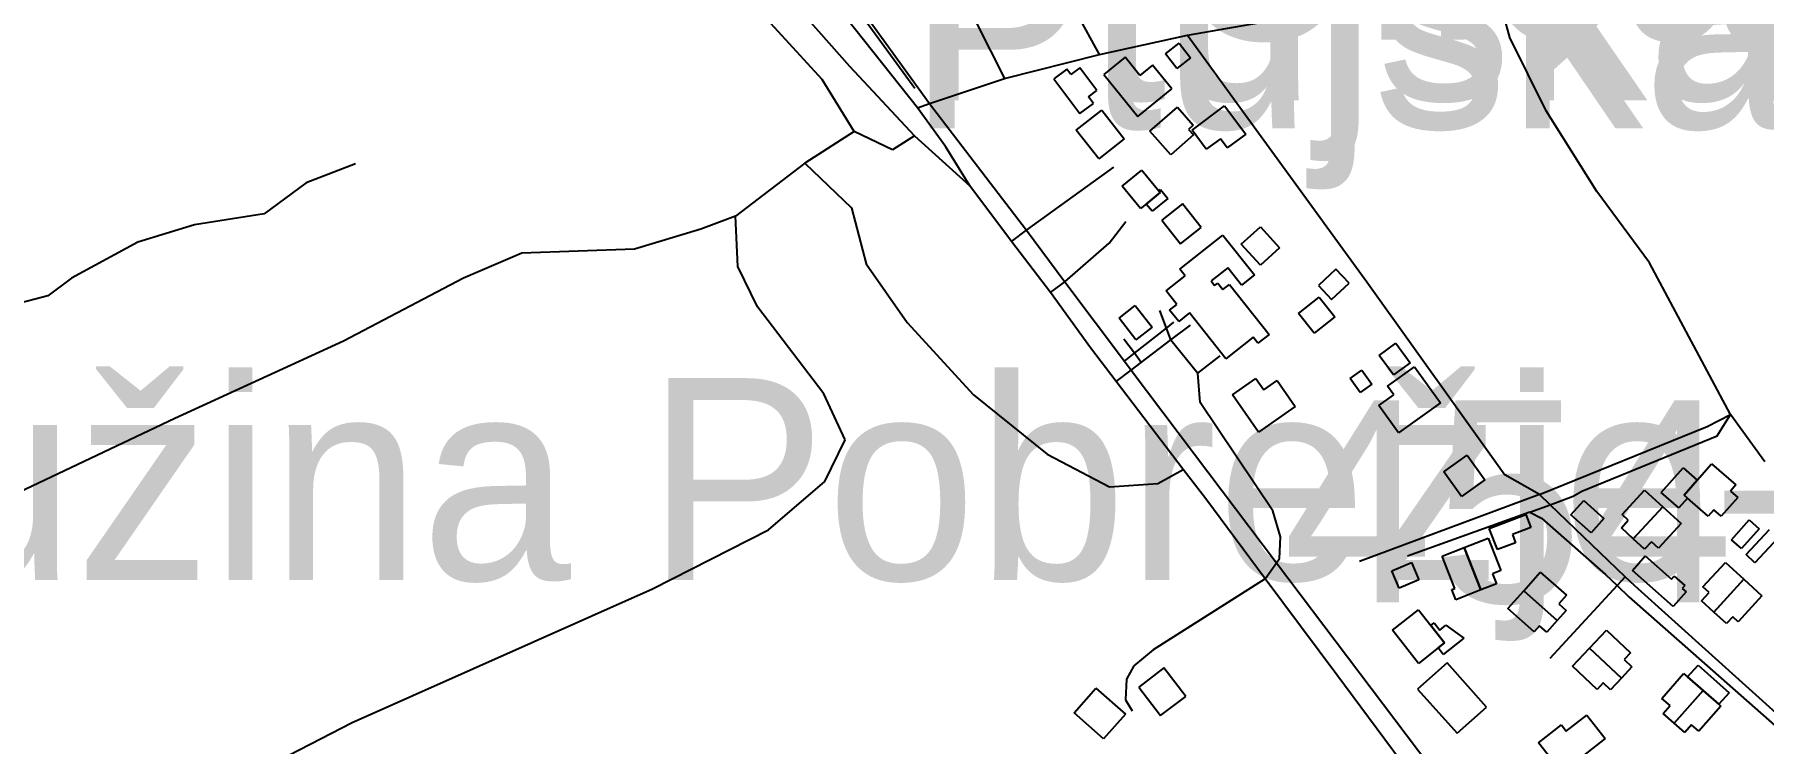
# Model space of a CAD drawing. Extents: x -8864 to 13231, y -7697 to 8949.
# Drawn here: x -308 to 223, y 3889 to 4107 of the extents above; entities that cross this region are included whole.
import ezdxf

# ---------------------------------------------------------------- set-up
doc = ezdxf.new("R2010")
doc.units = 0
for name, color, linetype in [('OSM_BUILDING_ALLOTMENT_HOUSE', 9, 'CONTINUOUS'), ('OSM_BUILDING_GARAGE', 9, 'CONTINUOUS'), ('OSM_BUILDING_HOUSE', 9, 'CONTINUOUS'), ('OSM_BUILDING_RESIDENTIAL', 9, 'CONTINUOUS'), ('OSM_BUILDING_YES', 9, 'CONTINUOUS'), ('OSM_HIGHWAY_CYCLEWAY', 8, 'CONTINUOUS'), ('OSM_HIGHWAY_FOOTWAY', 8, 'CONTINUOUS'), ('OSM_HIGHWAY_PATH', 8, 'CONTINUOUS'), ('OSM_HIGHWAY_RESIDENTIAL', 8, 'CONTINUOUS'), ('OSM_HIGHWAY_SECONDARY', 8, 'CONTINUOUS'), ('OSM_HIGHWAY_SERVICE', 8, 'CONTINUOUS'), ('OSM_HIGHWAY_TRACK', 8, 'CONTINUOUS'), ('OSM_LABELS', 8, 'CONTINUOUS'), ('OSM_LEISURE_SWIMMING_POOL', 3, 'CONTINUOUS')]:
    doc.layers.add(name, color=color, linetype=linetype)

msp = doc.modelspace()

# ---------------------------------------------------------------- linework, layer by layer
at = {"layer": 'OSM_BUILDING_ALLOTMENT_HOUSE'}
for p, q in [((96.462491, 4001.371674), (100.061267, 4003.940277)), ((100.061267, 4003.940277), (103.139368, 3999.637033)), ((99.540593, 3997.068431), (96.462491, 4001.371674)), ((103.139368, 3999.637033), (99.540593, 3997.068431))]:
    msp.add_line(p, q, dxfattribs=at)
at = {"layer": 'OSM_BUILDING_GARAGE'}
for p, q in [((39.73201, 4101.124643), (43.935686, 4104.360415)), ((43.169989, 4096.654607), (39.73201, 4101.124643)), ((47.381322, 4099.890379), (43.169989, 4096.654607)), ((43.935686, 4104.360415), (47.381322, 4099.890379)), ((33.790203, 4054.956509), (38.085762, 4058.492508)), ((37.641658, 4059.015124), (38.162332, 4059.437665)), ((38.085762, 4058.492508), (37.641658, 4059.015124)), ((38.162332, 4059.437665), (40.421138, 4056.69115)), ((35.612561, 4052.74373), (33.790203, 4054.956509)), ((40.421138, 4056.69115), (35.612561, 4052.74373)), ((164.280263, 3959.473426), (168.246573, 3963.876745)), ((168.246573, 3963.876745), (174.402776, 3958.328118)), ((139.157749, 3955.281377), (150.367551, 3959.60686)), ((150.367551, 3959.60686), (151.921916, 3955.603842)), ((170.444123, 3953.935919), (164.280263, 3959.473426)), ((174.402776, 3958.328118), (170.444123, 3953.935919)), ((141.684548, 3948.754235), (139.157749, 3955.281377)), ((147.258822, 3950.900297), (141.684548, 3948.754235)), ((151.921916, 3955.603842), (146.286387, 3953.424422)), ((146.286387, 3953.424422), (147.258822, 3950.900297)), ((183.139377, 3942.382766), (187.082716, 3946.841682)), ((187.082716, 3946.841682), (195.199103, 3939.65849)), ((109.249629, 3942.215973), (115.252693, 3944.784576)), ((111.516092, 3936.923095), (109.249629, 3942.215973)), ((115.252693, 3944.784576), (117.519155, 3939.491698)), ((195.666178, 3931.296632), (183.139377, 3942.382766)), ((195.199103, 3939.65849), (196.010741, 3940.581408)), ((196.010741, 3940.581408), (199.219011, 3937.745937)), ((117.519155, 3939.491698), (111.516092, 3936.923095)), ((199.617174, 3935.755548), (195.666178, 3931.296632)), ((199.219011, 3937.745937), (198.399716, 3936.823019)), ((198.399716, 3936.823019), (199.617174, 3935.755548)), ((121.263413, 3925.41442), (122.258819, 3926.248382)), ((125.451775, 3920.110422), (121.263413, 3925.41442)), ((122.258819, 3926.248382), (124.019922, 3924.013364)), ((124.019922, 3924.013364), (125.880565, 3925.570093)), ((125.880565, 3925.570093), (131.370612, 3921.533717)), ((123.483934, 3918.564812), (125.451775, 3920.110422)), ((131.370612, 3921.533717), (125.061269, 3916.563304)), ((125.061269, 3916.563304), (123.483934, 3918.564812)), ((200.076592, 3909.680338), (203.307832, 3913.283053)), ((204.839226, 3905.499409), (200.076592, 3909.680338)), ((203.307832, 3913.283053), (212.840758, 3904.743283)), ((209.701401, 3901.240643), (204.839226, 3905.499409)), ((212.840758, 3904.743283), (209.701401, 3901.240643))]:
    msp.add_line(p, q, dxfattribs=at)
at = {"layer": 'OSM_BUILDING_HOUSE'}
for p, q in [((27.358349, 4100.068291), (20.803984, 4094.753174)), ((31.891275, 4094.486306), (27.358349, 4100.068291)), ((9.456356, 4096.443337), (5.459419, 4093.463313)), ((10.696785, 4094.775413), (9.456356, 4096.443337)), ((13.430323, 4096.81028), (10.696785, 4094.775413)), ((18.644719, 4089.827238), (13.430323, 4096.81028)), ((20.803984, 4094.753174), (31.255746, 4081.876801)), ((35.788672, 4097.644242), (31.891275, 4094.486306)), ((41.707508, 4090.360974), (35.788672, 4097.644242)), ((5.459419, 4093.463313), (13.453294, 4082.744122)), ((16.110262, 4087.936925), (18.644719, 4089.827238)), ((31.255746, 4081.876801), (41.707508, 4090.360974)), ((12.343034, 4077.606916), (20.20674, 4083.778234)), ((13.453294, 4082.744122), (17.649313, 4085.868699)), ((17.649313, 4085.868699), (16.110262, 4087.936925)), ((20.20674, 4083.778234), (27.082698, 4075.027194)), ((47.894339, 4077.673633), (57.901997, 4085.112574)), ((57.901997, 4085.112574), (64.38745, 4076.406011)), ((19.218991, 4068.855875), (12.343034, 4077.606916)), ((27.082698, 4075.027194), (19.218991, 4068.855875)), ((52.251154, 4071.81366), (47.894339, 4077.673633)), ((56.592656, 4075.038313), (52.251154, 4071.81366)), ((58.713636, 4072.191723), (56.592656, 4075.038313)), ((64.38745, 4076.406011), (58.713636, 4072.191723)), ((26.462484, 4060.405061), (32.450233, 4065.330996)), ((32.450233, 4065.330996), (37.641658, 4059.015124)), ((32.098013, 4053.566573), (26.462484, 4060.405061)), ((38.085762, 4058.492508), (33.790203, 4054.956509)), ((37.641658, 4059.015124), (38.085762, 4058.492508)), ((33.790203, 4054.956509), (32.098013, 4053.566573)), ((44.954063, 4055.034346), (38.591122, 4050.030574)), ((50.712104, 4047.728839), (44.954063, 4055.034346)), ((38.591122, 4050.030574), (44.35682, 4042.725068)), ((44.35682, 4042.725068), (50.712104, 4047.728839)), ((80.62788, 4021.331164), (86.96785, 4026.357174)), ((86.96785, 4026.357174), (91.761113, 4020.31929)), ((85.413486, 4015.293279), (80.62788, 4021.331164)), ((91.761113, 4020.31929), (85.413486, 4015.293279)), ((107.90966, 3998.980983), (116.225128, 4004.941031)), ((116.225128, 4004.941031), (124.180718, 3993.843778)), ((60.313942, 3996.323425), (67.496179, 4001.349435)), ((67.496179, 4001.349435), (69.946409, 3997.846795)), ((69.946409, 3997.846795), (74.019916, 4000.693385)), ((74.019916, 4000.693385), (79.578876, 3992.754067)), ((109.839216, 3996.278947), (107.90966, 3998.980983)), ((68.323132, 3984.881467), (60.313942, 3996.323425)), ((105.30629, 3993.032055), (109.839216, 3996.278947)), ((124.180718, 3993.843778), (111.324668, 3984.636838)), ((79.578876, 3992.754067), (68.323132, 3984.881467)), ((111.324668, 3984.636838), (105.30629, 3993.032055)), ((125.229723, 3972.627786), (132.366018, 3977.764991)), ((132.366018, 3977.764991), (137.802465, 3970.214856)), ((130.666171, 3965.07765), (125.229723, 3972.627786)), ((203.001554, 3970.070302), (207.434939, 3975.129672)), ((207.434939, 3975.129672), (214.877512, 3968.624768)), ((137.802465, 3970.214856), (130.666171, 3965.07765)), ((199.01993, 3965.51131), (203.001554, 3970.070302)), ((214.877512, 3968.624768), (213.238921, 3966.756694)), ((213.238921, 3966.756694), (215.497727, 3964.777424)), ((200.068935, 3964.599512), (199.01993, 3965.51131)), ((206.431876, 3959.039766), (200.068935, 3964.599512)), ((212.978584, 3961.908595), (210.451784, 3959.006407)), ((215.497727, 3964.777424), (212.978584, 3961.908595)), ((208.162351, 3961.007916), (206.431876, 3959.039766)), ((210.451784, 3959.006407), (208.162351, 3961.007916)), ((162.84841, 3892.945501), (169.142438, 3897.893676)), ((169.142438, 3897.893676), (174.793281, 3890.710483)), ((154.341518, 3889.387264), (161.33233, 3894.880293)), ((161.33233, 3894.880293), (162.84841, 3892.945501)), ((161.516097, 3880.26928), (154.341518, 3889.387264)), ((174.793281, 3890.710483), (161.516097, 3880.26928))]:
    msp.add_line(p, q, dxfattribs=at)
at = {"layer": 'OSM_BUILDING_RESIDENTIAL'}
for p, q in [((179.992363, 3959.517904), (186.906606, 3967.0458)), ((186.906606, 3967.0458), (192.457908, 3961.953073)), ((183.399714, 3952.090083), (192.457908, 3961.953073)), ((192.457908, 3961.953073), (183.399714, 3952.090083)), ((192.457908, 3961.953073), (198.116408, 3956.76027)), ((179.74734, 3955.43705), (181.891291, 3957.772144)), ((181.891291, 3957.772144), (179.992363, 3959.517904)), ((198.116408, 3956.76027), (191.148566, 3949.176776)), ((131.470152, 3949.421405), (138.836156, 3952.312473)), ((138.836156, 3952.312473), (142.779495, 3942.327168)), ((183.399714, 3952.090083), (179.74734, 3955.43705)), ((186.875978, 3948.898788), (183.399714, 3952.090083)), ((188.973987, 3951.178284), (186.875978, 3948.898788)), ((191.148566, 3949.176776), (188.973987, 3951.178284)), ((124.709049, 3946.752726), (131.470152, 3949.421405)), ((128.606446, 3936.856378), (124.709049, 3946.752726)), ((136.615635, 3936.36712), (131.470152, 3949.421405)), ((131.470152, 3949.421405), (136.615635, 3936.36712)), ((142.779495, 3942.327168), (140.222067, 3941.326414)), ((140.222067, 3941.326414), (141.431869, 3938.257434)), ((149.754993, 3936.122491), (154.862192, 3941.84903)), ((154.862192, 3941.84903), (162.871381, 3934.721435)), ((204.800941, 3937.312277), (211.69987, 3944.840174)), ((211.69987, 3944.840174), (217.396655, 3939.636251)), ((127.695267, 3936.500554), (128.606446, 3936.856378)), ((128.935696, 3933.342618), (127.695267, 3936.500554)), ((136.615635, 3936.36712), (128.935696, 3933.342618)), ((141.431869, 3938.257434), (136.615635, 3936.36712)), ((144.915789, 3930.696179), (149.754993, 3936.122491)), ((160.015332, 3926.993388), (149.754993, 3936.122491)), ((149.754993, 3936.122491), (160.015332, 3926.993388)), ((204.372151, 3933.042392), (206.69987, 3935.577636)), ((206.69987, 3935.577636), (204.800941, 3937.312277)), ((217.396655, 3939.636251), (208.170008, 3929.561991)), ((208.170008, 3929.561991), (217.396655, 3939.636251)), ((217.396655, 3939.636251), (222.924986, 3934.576882)), ((109.418082, 3923.991125), (117.419615, 3930.295877)), ((117.419615, 3930.295877), (121.263413, 3925.41442)), ((153.001548, 3923.501867), (144.915789, 3930.696179)), ((162.802468, 3930.106846), (160.015332, 3926.993388)), ((162.871381, 3934.721435), (160.551319, 3932.108354)), ((160.551319, 3932.108354), (162.802468, 3930.106846)), ((208.170008, 3929.561991), (204.372151, 3933.042392)), ((212.021463, 3926.037111), (208.170008, 3929.561991)), ((222.924986, 3934.576882), (215.627895, 3926.615325)), ((121.263413, 3925.41442), (125.451775, 3920.110422)), ((154.64014, 3925.347703), (153.001548, 3923.501867)), ((156.822376, 3923.401792), (154.64014, 3925.347703)), ((160.015332, 3926.993388), (156.822376, 3923.401792)), ((213.943362, 3928.149815), (212.021463, 3926.037111)), ((215.627895, 3926.615325), (213.943362, 3928.149815)), ((117.450243, 3913.80567), (109.418082, 3923.991125)), ((125.451775, 3920.110422), (123.483934, 3918.564812)), ((170.007676, 3918.498095), (175.183786, 3923.980005)), ((175.183786, 3923.980005), (182.572761, 3917.019203)), ((126.202158, 3913.961342), (117.159278, 3905.877471)), ((123.483934, 3918.564812), (117.450243, 3913.80567)), ((138.330796, 3900.395561), (126.202158, 3913.961342)), ((164.754995, 3912.91611), (170.007676, 3918.498095)), ((179.762654, 3909.313395), (170.007676, 3918.498095)), ((170.007676, 3918.498095), (179.762654, 3909.313395)), ((182.572761, 3917.019203), (180.650862, 3914.984336)), ((180.650862, 3914.984336), (183.016865, 3912.760437)), ((172.297109, 3905.810754), (164.754995, 3912.91611)), ((179.762654, 3909.313395), (176.378274, 3905.721798)), ((183.016865, 3912.760437), (179.762654, 3909.313395)), ((192.1746, 3903.05312), (198.889762, 3910.714451)), ((198.889762, 3910.714451), (200.076592, 3909.680338)), ((200.076592, 3909.680338), (204.839226, 3905.499409)), ((117.159278, 3905.877471), (129.295573, 3892.32281)), ((174.180724, 3907.801144), (172.297109, 3905.810754)), ((176.378274, 3905.721798), (174.180724, 3907.801144)), ((194.709057, 3900.829222), (192.1746, 3903.05312)), ((196.010741, 3895.436268), (204.839226, 3905.499409)), ((204.839226, 3905.499409), (196.010741, 3895.436268)), ((204.839226, 3905.499409), (209.701401, 3901.240643)), ((129.295573, 3892.32281), (138.330796, 3900.395561)), ((192.595733, 3898.427411), (194.709057, 3900.829222)), ((196.010741, 3895.436268), (192.595733, 3898.427411)), ((210.329273, 3900.695788), (203.522228, 3892.934382)), ((209.701401, 3901.240643), (210.329273, 3900.695788)), ((199.249639, 3892.600797), (196.010741, 3895.436268)), ((201.271079, 3894.902532), (199.249639, 3892.600797)), ((203.522228, 3892.934382), (201.271079, 3894.902532))]:
    msp.add_line(p, q, dxfattribs=at)
at = {"layer": 'OSM_BUILDING_YES'}
for p, q in [((34.954062, 4077.373407), (43.376728, 4084.75675)), ((43.376728, 4084.75675), (48.277188, 4079.174764)), ((48.277188, 4079.174764), (46.80705, 4077.884903)), ((41.355288, 4070.090139), (34.954062, 4077.373407)), ((48.300158, 4076.183621), (41.355288, 4070.090139)), ((46.80705, 4077.884903), (48.300158, 4076.183621)), ((62.993881, 4042.602753), (68.88209, 4047.962349)), ((68.88209, 4047.962349), (74.754985, 4041.524162)), ((44.127111, 4034.974781), (57.38898, 4045.427104)), ((57.38898, 4045.427104), (67.044418, 4033.184543)), ((68.866776, 4036.164567), (62.993881, 4042.602753)), ((74.754985, 4041.524162), (68.866776, 4036.164567)), ((39.931092, 4028.236369), (45.788673, 4032.862078)), ((45.788673, 4032.862078), (44.127111, 4034.974781)), ((58.866775, 4035.386202), (53.721292, 4031.327588)), ((53.721292, 4031.327588), (54.831553, 4029.926531)), ((54.831553, 4029.926531), (55.781017, 4030.671537)), ((55.781017, 4030.671537), (57.38898, 4028.64779)), ((63.078108, 4030.059965), (58.866775, 4035.386202)), ((67.044418, 4033.184543), (63.078108, 4030.059965)), ((92.090362, 4034.941423), (86.71517, 4029.937651)), ((90.735079, 4025.612168), (96.117928, 4030.61594)), ((96.117928, 4030.61594), (92.090362, 4034.941423)), ((43.185303, 4024.122156), (39.931092, 4028.236369)), ((57.38898, 4028.64779), (59.41042, 4030.237877)), ((59.41042, 4030.237877), (71.531401, 4014.881858)), ((86.71517, 4029.937651), (90.735079, 4025.612168)), ((25.459421, 4019.907869), (30.428794, 4023.777452)), ((30.673817, 4013.225053), (25.459421, 4019.907869)), ((30.428794, 4023.777452), (35.643189, 4017.094637)), ((40.987753, 4022.387515), (43.185303, 4024.122156)), ((43.790204, 4018.829278), (40.987753, 4022.387515)), ((47.136299, 4021.475717), (43.790204, 4018.829278)), ((58.269532, 4007.3762), (47.136299, 4021.475717)), ((35.643189, 4017.094637), (30.673817, 4013.225053)), ((71.531401, 4014.881858), (68.131707, 4012.20206)), ((66.699854, 4014.014537), (58.269532, 4007.3762)), ((68.131707, 4012.20206), (66.699854, 4014.014537)), ((105.405831, 4008.443672), (110.482401, 4012.157582)), ((110.482401, 4012.157582), (114.846873, 4006.208654)), ((109.770303, 4002.483624), (105.405831, 4008.443672)), ((114.846873, 4006.208654), (109.770303, 4002.483624)), ((192.029118, 3966.345272), (198.69068, 3973.873169)), ((198.69068, 3973.873169), (203.001554, 3970.070302)), ((203.001554, 3970.070302), (199.01993, 3965.51131)), ((197.411967, 3961.58613), (192.029118, 3966.345272)), ((200.068935, 3964.599512), (197.411967, 3961.58613)), ((199.01993, 3965.51131), (200.068935, 3964.599512)), ((218.047497, 3947.253103), (225.283333, 3954.947792)), ((227.955615, 3952.434787), (220.719779, 3944.740098)), ((220.719779, 3944.740098), (218.047497, 3947.253103)), ((39.272592, 3912.393494), (31.52374, 3906.500163)), ((45.934155, 3903.653573), (39.272592, 3912.393494)), ((11.646249, 3898.616443), (18.369068, 3906.199937)), ((18.369068, 3906.199937), (27.419605, 3898.205021)), ((31.52374, 3906.500163), (38.177646, 3897.760242)), ((38.177646, 3897.760242), (45.934155, 3903.653573)), ((20.704443, 3890.610408), (11.646249, 3898.616443)), ((27.419605, 3898.205021), (20.704443, 3890.610408))]:
    msp.add_line(p, q, dxfattribs=at)
at = {"layer": 'OSM_HIGHWAY_CYCLEWAY'}
msp.add_line((-53.047479, 4112.199658), (-37.274124, 4090.550005), dxfattribs=at)
at = {"layer": 'OSM_HIGHWAY_FOOTWAY'}
for p, q in [((-58.973973, 4122.218321), (-32.725884, 4085.868699)), ((-32.725884, 4085.868699), (-2.970904, 4046.883758)), ((-2.970904, 4046.883758), (8.859113, 4031.071839)), ((8.859113, 4031.071839), (27.136297, 4006.697911)), ((30.199084, 4009.099722), (40.022975, 4016.827769)), ((40.022975, 4016.827769), (42.327723, 4018.640246)), ((27.136297, 4006.697911), (30.199084, 4009.099722)), ((27.136297, 4006.697911), (29.203679, 4003.951397)), ((29.203679, 4003.951397), (48.644722, 3978.143054)), ((209.219012, 3983.725039), (213.323147, 3990.318899)), ((167.565103, 3966.734455), (209.219012, 3983.725039)), ((48.644722, 3978.143054), (73.85912, 3944.751218)), ((164.915791, 3965.144367), (167.565103, 3966.734455)), ((151.661579, 3960.240671), (157.87138, 3962.542406)), ((157.87138, 3962.542406), (164.915791, 3965.144367)), ((151.661579, 3960.240671), (114.027578, 3946.730487)), ((151.661579, 3960.240671), (155.237383, 3958.383716)), ((155.237383, 3958.383716), (174.854537, 3941.170741)), ((73.85912, 3944.751218), (134.494655, 3864.435122)), ((174.854537, 3941.170741), (178.445655, 3937.712579)), ((178.445655, 3937.712579), (182.013803, 3934.287775)), ((182.013803, 3934.287775), (229.326212, 3892.567439))]:
    msp.add_line(p, q, dxfattribs=at)
at = {"layer": 'OSM_HIGHWAY_PATH'}
for p, q in [((-209.104158, 4067.288027), (-224.241985, 4061.439174)), ((-70.995414, 4067.465939), (-56.661568, 4053.788963)), ((-224.241985, 4061.439174), (-237.082721, 4051.898649)), ((-237.082721, 4051.898649), (-258.483949, 4048.618399)), ((-56.661568, 4053.788963), (-52.166928, 4036.54263)), ((-258.483949, 4048.618399), (-275.926523, 4043.269923)), ((-275.926523, 4043.269923), (-296.29406, 4032.228266)), ((-52.166928, 4036.54263), (-39.563557, 4018.595768)), ((-296.29406, 4032.228266), (-303.545209, 4026.712998)), ((-175.903542, 4032.161549), (-212.779503, 4012.86923)), ((-303.545209, 4026.712998), (-313.728978, 4024.122156)), ((-39.563557, 4018.595768), (-19.19602, 3996.345664)), ((-212.779503, 4012.86923), (-264.586553, 3989.106874)), ((-19.19602, 3996.345664), (3.422665, 3978.054098)), ((-264.586553, 3989.106874), (-316.393603, 3964.488317)), ((3.422665, 3978.054098), (22.580401, 3968.046555)), ((37.427263, 3969.080668), (45.206743, 3973.361672)), ((22.580401, 3968.046555), (37.427263, 3969.080668))]:
    msp.add_line(p, q, dxfattribs=at)
at = {"layer": 'OSM_HIGHWAY_RESIDENTIAL'}
for p, q in [((19.4487, 4100.902253), (-66.102611, 4257.731578)), ((-88.399703, 4249.147329), (-9.709036, 4093.563388)), ((145.52069, 4106.172893), (140.612573, 4124.164232)), ((46.470143, 4106.806704), (83.085767, 4113.178173)), ((19.4487, 4100.902253), (46.470143, 4106.806704)), ((46.470143, 4106.806704), (101.585004, 4031.027361)), ((156.60798, 4083.633681), (145.52069, 4106.172893)), ((-9.709036, 4093.563388), (19.4487, 4100.902253)), ((-32.725884, 4085.868699), (-9.709036, 4093.563388)), ((-36.485456, 4084.545479), (-32.725884, 4085.868699)), ((172.243511, 4058.837212), (156.60798, 4083.633681)), ((188.346116, 4036.865095), (172.243511, 4058.837212)), ((204.471692, 4006.809106), (188.346116, 4036.865095)), ((101.585004, 4031.027361), (143.920383, 3971.782704)), ((213.323147, 3990.318899), (204.471692, 4006.809106)), ((206.071998, 3986.593869), (213.323147, 3990.318899)), ((223.851479, 3975.752363), (213.323147, 3990.318899)), ((154.578884, 3965.689222), (206.071998, 3986.593869)), ((154.578884, 3965.689222), (143.920383, 3971.782704)), ((157.87138, 3962.542406), (154.578884, 3965.689222)), ((180.964798, 3940.447974), (157.87138, 3962.542406)), ((183.897417, 3937.645862), (180.964798, 3940.447974)), ((229.395125, 3896.637173), (183.897417, 3937.645862))]:
    msp.add_line(p, q, dxfattribs=at)
at = {"layer": 'OSM_HIGHWAY_SECONDARY'}
for p, q in [((-83.851464, 4127.466721), (-57.358352, 4097.277299)), ((-36.485456, 4084.545479), (-58.116392, 4111.854953)), ((-57.358352, 4097.277299), (-37.388978, 4075.872275)), ((-27.88668, 4072.647622), (-36.485456, 4084.545479)), ((-37.388978, 4075.872275), (-20.352223, 4060.527375)), ((-20.352223, 4060.527375), (-27.88668, 4072.647622)), ((-7.580399, 4043.481193), (-20.352223, 4060.527375)), ((4.402757, 4027.747111), (-7.580399, 4043.481193)), ((16.661564, 4010.734287), (4.402757, 4027.747111)), ((24.540585, 4000.415398), (16.661564, 4010.734287)), ((45.206743, 3973.361672), (24.540585, 4000.415398)), ((52.090358, 3964.343764), (45.206743, 3973.361672)), ((70.359885, 3939.814163), (52.090358, 3964.343764)), ((92.366013, 3910.258551), (70.359885, 3939.814163)), ((137.710582, 3849.179178), (92.366013, 3910.258551))]:
    msp.add_line(p, q, dxfattribs=at)
at = {"layer": 'OSM_HIGHWAY_SERVICE'}
for p, q in [((-2.970904, 4046.883758), (23.905056, 4066.320631)), ((-7.580399, 4043.481193), (-2.970904, 4046.883758)), ((22.457889, 4042.902979), (27.519145, 4049.585794)), ((8.859113, 4031.071839), (22.457889, 4042.902979)), ((4.402757, 4027.747111), (8.859113, 4031.071839)), ((40.022975, 4016.827769), (37.955594, 4022.220723)), ((41.408887, 4013.202814), (40.022975, 4016.827769)), ((41.408887, 4013.202814), (47.366008, 4017.717329)), ((30.199084, 4009.099722), (26.960187, 4013.480802)), ((32.289437, 4006.28649), (41.408887, 4013.202814)), ((41.408887, 4013.202814), (49.617157, 4003.017359)), ((24.540585, 4000.415398), (29.203679, 4003.951397)), ((29.203679, 4003.951397), (32.289437, 4006.28649)), ((32.289437, 4006.28649), (30.199084, 4009.099722)), ((49.617157, 4003.017359), (56.508429, 4008.310238)), ((50.413482, 3994.01057), (49.617157, 4003.017359)), ((72.679947, 3960.640973), (50.413482, 3994.01057)), ((154.578884, 3965.689222), (99.341512, 3945.1404)), ((75.061264, 3952.690535), (72.679947, 3960.640973)), ((74.800927, 3946.074437), (75.061264, 3952.690535)), ((73.85912, 3944.751218), (74.800927, 3946.074437)), ((70.359885, 3939.814163), (73.85912, 3944.751218)), ((180.964798, 3940.447974), (178.445655, 3937.712579)), ((70.359885, 3939.814163), (35.903526, 3917.997718)), ((178.445655, 3937.712579), (157.794811, 3915.306801)), ((35.903526, 3917.997718), (30.000003, 3913.005066)), ((27.733541, 3908.924212), (27.427262, 3902.563862)), ((30.000003, 3913.005066), (27.733541, 3908.924212)), ((27.427262, 3902.563862), (29.548242, 3899.239134))]:
    msp.add_line(p, q, dxfattribs=at)
at = {"layer": 'OSM_HIGHWAY_TRACK'}
for p, q in [((-65.696791, 4093.229803), (-85.964787, 4115.301996)), ((-55.934156, 4077.239973), (-65.696791, 4093.229803)), ((-55.934156, 4077.239973), (-70.995414, 4067.465939)), ((-44.088826, 4071.635748), (-55.934156, 4077.239973)), ((-37.388978, 4075.872275), (-44.088826, 4071.635748)), ((-70.995414, 4067.465939), (-92.358356, 4051.242599)), ((-102.978572, 4047.217343), (-123.369079, 4041.112741)), ((-92.358356, 4051.242599), (-102.978572, 4047.217343)), ((-91.669229, 4035.786504), (-92.358356, 4051.242599)), ((-123.369079, 4041.112741), (-157.917322, 4039.889597)), ((-157.917322, 4039.889597), (-175.903542, 4032.161549)), ((-85.620224, 4023.366031), (-91.669229, 4035.786504)), ((-65.252687, 3996.623651), (-85.620224, 4023.366031)), ((-58.690665, 3982.479656), (-65.252687, 3996.623651)), ((-64.908124, 3969.714479), (-58.690665, 3982.479656)), ((-82.174588, 3954.869956), (-64.908124, 3969.714479)), ((-117.787149, 3936.667346), (-82.174588, 3954.869956)), ((-210.076593, 3895.680897), (-117.787149, 3936.667346)), ((-271.600336, 3863.956984), (-210.076593, 3895.680897))]:
    msp.add_line(p, q, dxfattribs=at)
at = {"layer": 'OSM_LEISURE_SWIMMING_POOL'}
for p, q in [((213.583484, 3951.812095), (218.97399, 3957.916697)), ((218.97399, 3957.916697), (222.052092, 3955.203541)), ((216.653929, 3949.098939), (213.583484, 3951.812095)), ((222.052092, 3955.203541), (216.653929, 3949.098939))]:
    msp.add_line(p, q, dxfattribs=at)

# ---------------------------------------------------------------- texts
at = {"layer": 'OSM_LABELS'}
for s, p in [('Ulica Lepe Vide', (40.484166, 4105.498709)), ('Ptujska cesta', (-38.313116, 4086.852936)), ('Ptujska cesta', (-39.553202, 4078.19209)), ('Lovsko družina Pobrežje-Miklavž', (-700.865314, 3939.416085)), ('454', (75.752316, 3932.57179))]:
    msp.add_text(s, height=62.042552, dxfattribs=at).set_placement(p)

doc.saveas('drawing.dxf')
